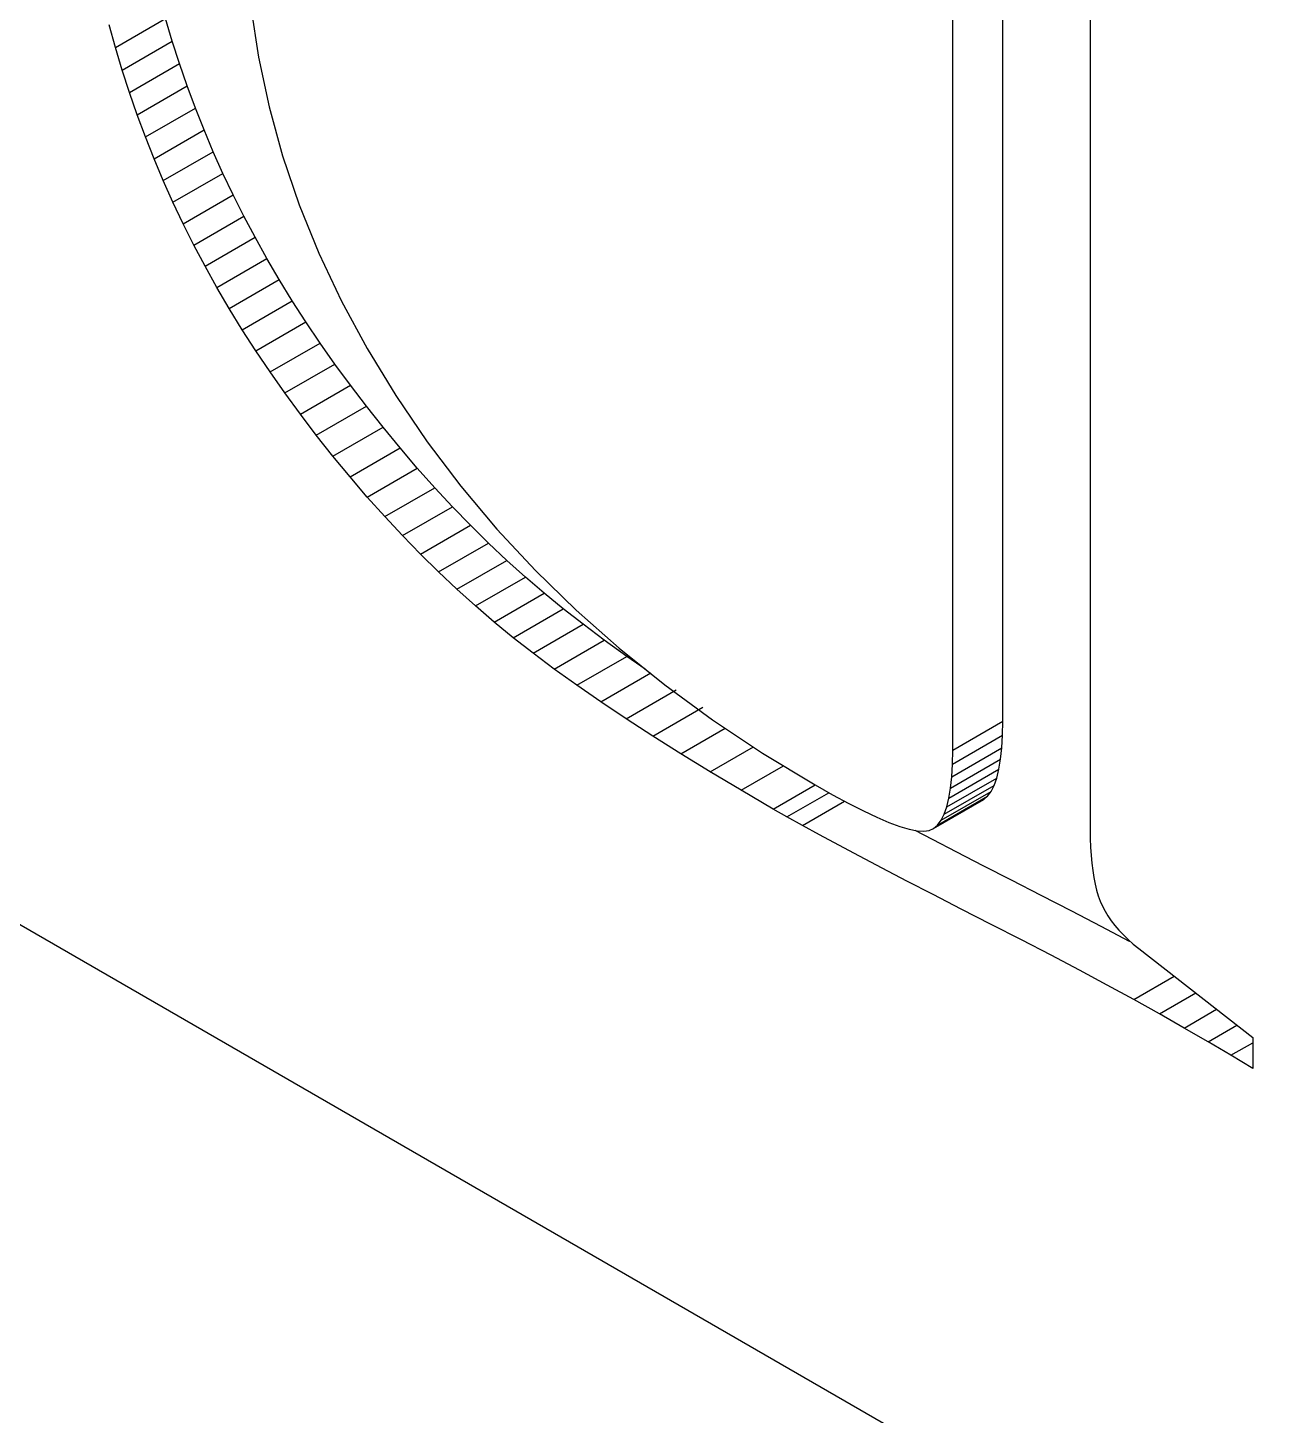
# Model space of a CAD drawing. Header units: millimetres. Extents: x -105 to 105, y -148 to 148.
# Drawn here: x 46.352 to 48.465, y -67.45 to -65.097 of the extents above; entities that cross this region are included whole.
import ezdxf

# ---------------------------------------------------------------- set-up
doc = ezdxf.new("R2010")
doc.units = ezdxf.units.MM
doc.layers.get('0').update_dxf_attribs({"lineweight": 18})

msp = doc.modelspace()

# ---------------------------------------------------------------- linework, layer by layer
at = {"color": 7, "lineweight": 30, "ltscale": 0.314351}
msp.add_line((53.3872, -70.6877), (40.3199, -63.1432), dxfattribs=at)
at = {"color": 7, "lineweight": 30, "ltscale": 0.030107}
for p, q in [((48.006, -66.2732), (48.006, -64.828)), ((47.9212, -66.3222), (47.9212, -64.877))]:
    msp.add_line(p, q, dxfattribs=at)
at = {"color": 7, "lineweight": 30, "ltscale": 0.03175}
msp.add_line((48.1544, -64.9329), (48.1544, -66.4568), dxfattribs=at)
at = {"color": 7, "lineweight": 30, "ltscale": 0.002041}
for p, q in [((46.5011, -65.1308), (46.5859, -65.0818)), ((46.5126, -65.1691), (46.5974, -65.1201)), ((46.5249, -65.2072), (46.6097, -65.1582)), ((46.5667, -65.3197), (46.6516, -65.2707)), ((46.5987, -65.3933), (46.6836, -65.3443)), ((46.616, -65.4297), (46.7008, -65.3807)), ((46.6341, -65.4658), (46.7189, -65.4168)), ((46.6531, -65.5017), (46.7379, -65.4527)), ((46.6941, -65.5735), (46.779, -65.5245)), ((46.7162, -65.6094), (46.8011, -65.5604)), ((46.7393, -65.6452), (46.8242, -65.5962)), ((46.7634, -65.681), (46.8483, -65.632)), ((46.7886, -65.7167), (46.8734, -65.6677)), ((46.8148, -65.7524), (46.8996, -65.7034)), ((46.8419, -65.7881), (46.9268, -65.7391)), ((46.8701, -65.8238), (46.955, -65.7748)), ((46.8991, -65.8589), (46.9839, -65.8099)), ((46.9284, -65.8931), (47.0132, -65.8441)), ((46.958, -65.9263), (47.0429, -65.8773)), ((46.988, -65.9586), (47.0729, -65.9096)), ((47.0184, -65.9899), (47.1033, -65.9409)), ((47.0492, -66.0202), (47.134, -65.9712)), ((47.0803, -66.0495), (47.1652, -66.0005)), ((47.1118, -66.0779), (47.1967, -66.0289)), ((47.1437, -66.1053), (47.2285, -66.0563)), ((47.1759, -66.1317), (47.2608, -66.0827)), ((47.2095, -66.158), (47.2944, -66.109)), ((47.2837, -66.2123), (47.3686, -66.1633)), ((47.3243, -66.2405), (47.4092, -66.1915)), ((47.3672, -66.2692), (47.4521, -66.2202)), ((47.4125, -66.2986), (47.4973, -66.2496)), ((47.9212, -66.3222), (48.006, -66.2732)), ((47.9196, -66.3676), (48.0044, -66.3186)), ((47.9148, -66.4039), (47.9996, -66.3549)), ((47.9112, -66.4187), (47.9961, -66.3697)), ((47.8957, -66.4494), (47.9805, -66.4004)), ((47.9068, -66.4312), (47.9917, -66.3822))]:
    msp.add_line(p, q, dxfattribs=at)
at = {"color": 7, "lineweight": 30, "ltscale": 0.000833838}
for p, q in [((46.5974, -65.1201), (46.5859, -65.0818)), ((46.5126, -65.1691), (46.5011, -65.1308))]:
    msp.add_line(p, q, dxfattribs=at)
at = {"color": 7, "lineweight": 30, "ltscale": 0.001789}
msp.add_line((46.7311, -65.0622), (46.7439, -65.147), dxfattribs=at)
at = {"color": 7, "lineweight": 30, "ltscale": 0.000834591}
msp.add_line((46.5011, -65.1308), (46.4904, -65.0922), dxfattribs=at)
at = {"color": 7, "lineweight": 30, "ltscale": 0.000833476}
msp.add_line((46.6097, -65.1582), (46.5974, -65.1201), dxfattribs=at)
at = {"color": 7, "lineweight": 30, "ltscale": 0.001793}
msp.add_line((46.7439, -65.147), (46.7618, -65.2312), dxfattribs=at)
at = {"color": 7, "lineweight": 30, "ltscale": 0.000833113}
msp.add_line((46.5249, -65.2072), (46.5126, -65.1691), dxfattribs=at)
at = {"color": 7, "lineweight": 30, "ltscale": 0.000833147}
msp.add_line((46.6228, -65.196), (46.6097, -65.1582), dxfattribs=at)
at = {"color": 7, "lineweight": 30, "ltscale": 0.002042}
for p, q in [((46.538, -65.245), (46.6228, -65.196)), ((46.5519, -65.2825), (46.6368, -65.2335)), ((46.5823, -65.3566), (46.6672, -65.3076)), ((46.6731, -65.5376), (46.758, -65.4886)), ((47.2454, -66.1848), (47.3303, -66.1358)), ((47.9208, -66.346), (48.0056, -66.297)), ((47.9176, -66.3869), (48.0025, -66.3379)), ((47.9017, -66.4414), (47.9865, -66.3924)), ((47.8889, -66.4551), (47.9738, -66.4061))]:
    msp.add_line(p, q, dxfattribs=at)
at = {"color": 7, "lineweight": 30, "ltscale": 0.000833574}
for p, q in [((46.6368, -65.2335), (46.6228, -65.196)), ((46.5519, -65.2825), (46.538, -65.245))]:
    msp.add_line(p, q, dxfattribs=at)
at = {"color": 7, "lineweight": 30, "ltscale": 0.000833383}
msp.add_line((46.538, -65.245), (46.5249, -65.2072), dxfattribs=at)
at = {"color": 7, "lineweight": 30, "ltscale": 0.000834394}
msp.add_line((46.6516, -65.2707), (46.6368, -65.2335), dxfattribs=at)
at = {"color": 7, "lineweight": 30, "ltscale": 0.001804}
msp.add_line((46.7618, -65.2312), (46.7848, -65.3147), dxfattribs=at)
at = {"color": 7, "lineweight": 30, "ltscale": 0.000835253}
msp.add_line((46.6672, -65.3076), (46.6516, -65.2707), dxfattribs=at)
at = {"color": 7, "lineweight": 30, "ltscale": 0.00083418}
msp.add_line((46.5667, -65.3197), (46.5519, -65.2825), dxfattribs=at)
at = {"color": 7, "lineweight": 30, "ltscale": 0.000835456}
msp.add_line((46.5823, -65.3566), (46.5667, -65.3197), dxfattribs=at)
at = {"color": 7, "lineweight": 30, "ltscale": 0.000837204}
msp.add_line((46.6836, -65.3443), (46.6672, -65.3076), dxfattribs=at)
at = {"color": 7, "lineweight": 30, "ltscale": 0.001821}
msp.add_line((46.7848, -65.3147), (46.813, -65.3974), dxfattribs=at)
at = {"color": 7, "lineweight": 30, "ltscale": 0.000837012}
msp.add_line((46.5987, -65.3933), (46.5823, -65.3566), dxfattribs=at)
at = {"color": 7, "lineweight": 30, "ltscale": 0.000838846}
for p, q in [((46.7008, -65.3807), (46.6836, -65.3443)), ((46.616, -65.4297), (46.5987, -65.3933))]:
    msp.add_line(p, q, dxfattribs=at)
at = {"color": 7, "lineweight": 30, "ltscale": 0.000841221}
for p, q in [((46.7189, -65.4168), (46.7008, -65.3807)), ((46.6341, -65.4658), (46.616, -65.4297))]:
    msp.add_line(p, q, dxfattribs=at)
at = {"color": 7, "lineweight": 30, "ltscale": 0.001844}
msp.add_line((46.813, -65.3974), (46.8463, -65.4794), dxfattribs=at)
at = {"color": 7, "lineweight": 30, "ltscale": 0.00084707}
for p, q in [((46.7379, -65.4527), (46.7189, -65.4168)), ((46.6531, -65.5017), (46.6341, -65.4658))]:
    msp.add_line(p, q, dxfattribs=at)
at = {"color": 7, "lineweight": 30, "ltscale": 0.000856598}
msp.add_line((46.758, -65.4886), (46.7379, -65.4527), dxfattribs=at)
at = {"color": 7, "lineweight": 30, "ltscale": 0.001873}
msp.add_line((46.8463, -65.4794), (46.8847, -65.5607), dxfattribs=at)
at = {"color": 7, "lineweight": 30, "ltscale": 0.000856745}
msp.add_line((46.6731, -65.5376), (46.6531, -65.5017), dxfattribs=at)
at = {"color": 7, "lineweight": 30, "ltscale": 0.000866684}
msp.add_line((46.779, -65.5245), (46.758, -65.4886), dxfattribs=at)
at = {"color": 7, "lineweight": 30, "ltscale": 0.000877231}
for p, q in [((46.8011, -65.5604), (46.779, -65.5245)), ((46.7162, -65.6094), (46.6941, -65.5735))]:
    msp.add_line(p, q, dxfattribs=at)
at = {"color": 7, "lineweight": 30, "ltscale": 0.000866548}
msp.add_line((46.6941, -65.5735), (46.6731, -65.5376), dxfattribs=at)
at = {"color": 7, "lineweight": 30, "ltscale": 0.000887773}
for p, q in [((46.8242, -65.5962), (46.8011, -65.5604)), ((46.7393, -65.6452), (46.7162, -65.6094))]:
    msp.add_line(p, q, dxfattribs=at)
at = {"color": 7, "lineweight": 30, "ltscale": 0.001908}
msp.add_line((46.8847, -65.5607), (46.9282, -65.6413), dxfattribs=at)
at = {"color": 7, "lineweight": 30, "ltscale": 0.000898894}
msp.add_line((46.8483, -65.632), (46.8242, -65.5962), dxfattribs=at)
at = {"color": 7, "lineweight": 30, "ltscale": 0.00089921}
msp.add_line((46.7634, -65.681), (46.7393, -65.6452), dxfattribs=at)
at = {"color": 7, "lineweight": 30, "ltscale": 0.000910694}
msp.add_line((46.8734, -65.6677), (46.8483, -65.632), dxfattribs=at)
at = {"color": 7, "lineweight": 30, "ltscale": 0.001948}
msp.add_line((46.9282, -65.6413), (46.9768, -65.7211), dxfattribs=at)
at = {"color": 7, "lineweight": 30, "ltscale": 0.000922447}
msp.add_line((46.8996, -65.7034), (46.8734, -65.6677), dxfattribs=at)
at = {"color": 7, "lineweight": 30, "ltscale": 0.000910382}
msp.add_line((46.7886, -65.7167), (46.7634, -65.681), dxfattribs=at)
at = {"color": 7, "lineweight": 30, "ltscale": 0.000922755}
msp.add_line((46.8148, -65.7524), (46.7886, -65.7167), dxfattribs=at)
at = {"color": 7, "lineweight": 30, "ltscale": 0.000934704}
for p, q in [((46.9268, -65.7391), (46.8996, -65.7034)), ((46.8419, -65.7881), (46.8148, -65.7524))]:
    msp.add_line(p, q, dxfattribs=at)
at = {"color": 7, "lineweight": 30, "ltscale": 0.000946968}
for p, q in [((46.955, -65.7748), (46.9268, -65.7391)), ((46.8701, -65.8238), (46.8419, -65.7881))]:
    msp.add_line(p, q, dxfattribs=at)
at = {"color": 7, "lineweight": 30, "ltscale": 0.001969}
msp.add_line((46.9768, -65.7211), (47.03, -65.7993), dxfattribs=at)
at = {"color": 7, "lineweight": 30, "ltscale": 0.000948534}
for p, q in [((46.9839, -65.8099), (46.955, -65.7748)), ((46.8991, -65.8589), (46.8701, -65.8238))]:
    msp.add_line(p, q, dxfattribs=at)
at = {"color": 7, "lineweight": 30, "ltscale": 0.000937709}
msp.add_line((47.0132, -65.8441), (46.9839, -65.8099), dxfattribs=at)
at = {"color": 7, "lineweight": 30, "ltscale": 0.001972}
msp.add_line((47.03, -65.7993), (47.0872, -65.8747), dxfattribs=at)
at = {"color": 7, "lineweight": 30, "ltscale": 0.000937419}
msp.add_line((46.9284, -65.8931), (46.8991, -65.8589), dxfattribs=at)
at = {"color": 7, "lineweight": 30, "ltscale": 0.000927764}
msp.add_line((47.0429, -65.8773), (47.0132, -65.8441), dxfattribs=at)
at = {"color": 7, "lineweight": 30, "ltscale": 0.000917706}
msp.add_line((47.0729, -65.9096), (47.0429, -65.8773), dxfattribs=at)
at = {"color": 7, "lineweight": 30, "ltscale": 0.00198}
msp.add_line((47.0872, -65.8747), (47.1483, -65.9475), dxfattribs=at)
at = {"color": 7, "lineweight": 30, "ltscale": 0.000928048}
msp.add_line((46.958, -65.9263), (46.9284, -65.8931), dxfattribs=at)
at = {"color": 7, "lineweight": 30, "ltscale": 0.000917426}
msp.add_line((46.988, -65.9586), (46.958, -65.9263), dxfattribs=at)
at = {"color": 7, "lineweight": 30, "ltscale": 0.000908576}
msp.add_line((47.1033, -65.9409), (47.0729, -65.9096), dxfattribs=at)
at = {"color": 7, "lineweight": 30, "ltscale": 0.000899608}
for p, q in [((47.134, -65.9712), (47.1033, -65.9409)), ((47.0492, -66.0202), (47.0184, -65.9899))]:
    msp.add_line(p, q, dxfattribs=at)
at = {"color": 7, "lineweight": 30, "ltscale": 0.001993}
msp.add_line((47.1483, -65.9475), (47.2135, -66.0175), dxfattribs=at)
at = {"color": 7, "lineweight": 30, "ltscale": 0.00090885}
msp.add_line((47.0184, -65.9899), (46.988, -65.9586), dxfattribs=at)
at = {"color": 7, "lineweight": 30, "ltscale": 0.000891073}
for p, q in [((47.1652, -66.0005), (47.134, -65.9712)), ((47.0803, -66.0495), (47.0492, -66.0202))]:
    msp.add_line(p, q, dxfattribs=at)
at = {"color": 7, "lineweight": 30, "ltscale": 0.000883524}
msp.add_line((47.1967, -66.0289), (47.1652, -66.0005), dxfattribs=at)
at = {"color": 7, "lineweight": 30, "ltscale": 0.002011}
msp.add_line((47.2135, -66.0175), (47.2826, -66.0849), dxfattribs=at)
at = {"color": 7, "lineweight": 30, "ltscale": 0.000875356}
msp.add_line((47.2285, -66.0563), (47.1967, -66.0289), dxfattribs=at)
at = {"color": 7, "lineweight": 30, "ltscale": 0.000883269}
msp.add_line((47.1118, -66.0779), (47.0803, -66.0495), dxfattribs=at)
at = {"color": 7, "lineweight": 30, "ltscale": 0.000868735}
msp.add_line((47.2608, -66.0827), (47.2285, -66.0563), dxfattribs=at)
at = {"color": 7, "lineweight": 30, "ltscale": 0.000875605}
msp.add_line((47.1437, -66.1053), (47.1118, -66.0779), dxfattribs=at)
at = {"color": 7, "lineweight": 30, "ltscale": 0.000888389}
msp.add_line((47.2944, -66.109), (47.2608, -66.0827), dxfattribs=at)
at = {"color": 7, "lineweight": 30, "ltscale": 0.002033}
msp.add_line((47.2826, -66.0849), (47.3557, -66.1496), dxfattribs=at)
at = {"color": 7, "lineweight": 30, "ltscale": 0.000868493}
msp.add_line((47.1759, -66.1317), (47.1437, -66.1053), dxfattribs=at)
at = {"color": 7, "lineweight": 30, "ltscale": 0.000934754}
msp.add_line((47.3303, -66.1358), (47.2944, -66.109), dxfattribs=at)
at = {"color": 7, "lineweight": 30, "ltscale": 0.000888624}
msp.add_line((47.2095, -66.158), (47.1759, -66.1317), dxfattribs=at)
at = {"color": 7, "lineweight": 30, "ltscale": 0.000981492}
msp.add_line((47.3686, -66.1633), (47.3303, -66.1358), dxfattribs=at)
at = {"color": 7, "lineweight": 30, "ltscale": 0.000934449}
msp.add_line((47.2454, -66.1848), (47.2095, -66.158), dxfattribs=at)
at = {"color": 7, "lineweight": 30, "ltscale": 0.002061}
msp.add_line((47.3557, -66.1496), (47.4328, -66.2115), dxfattribs=at)
at = {"color": 7, "lineweight": 30, "ltscale": 0.000788664}
msp.add_line((47.3997, -66.1849), (47.3686, -66.1633), dxfattribs=at)
at = {"color": 7, "lineweight": 30, "ltscale": 0.000981801}
msp.add_line((47.2837, -66.2123), (47.2454, -66.1848), dxfattribs=at)
at = {"color": 7, "lineweight": 30, "ltscale": 0.001029}
msp.add_line((47.3243, -66.2405), (47.2837, -66.2123), dxfattribs=at)
at = {"color": 7, "lineweight": 30, "ltscale": 0.002092}
msp.add_line((47.4328, -66.2115), (47.5139, -66.2708), dxfattribs=at)
at = {"color": 7, "lineweight": 30, "ltscale": 0.001076}
msp.add_line((47.3672, -66.2692), (47.3243, -66.2405), dxfattribs=at)
at = {"color": 7, "lineweight": 30, "ltscale": 0.001124}
msp.add_line((47.4125, -66.2986), (47.3672, -66.2692), dxfattribs=at)
at = {"color": 7, "lineweight": 30, "ltscale": 0.002128}
msp.add_line((47.5139, -66.2708), (47.5989, -66.3274), dxfattribs=at)
at = {"color": 7, "lineweight": 30, "ltscale": 0.000496738}
msp.add_line((48.0056, -66.297), (48.006, -66.2732), dxfattribs=at)
at = {"color": 7, "lineweight": 30, "ltscale": 0.001172}
msp.add_line((47.4601, -66.3286), (47.4125, -66.2986), dxfattribs=at)
at = {"color": 7, "lineweight": 30, "ltscale": 0.001811}
msp.add_line((47.4601, -66.3286), (47.5354, -66.2851), dxfattribs=at)
at = {"color": 7, "lineweight": 30, "ltscale": 0.000450076}
msp.add_line((48.0044, -66.3186), (48.0056, -66.297), dxfattribs=at)
at = {"color": 7, "lineweight": 30, "ltscale": 0.00122}
msp.add_line((47.51, -66.3592), (47.4601, -66.3286), dxfattribs=at)
at = {"color": 7, "lineweight": 30, "ltscale": 0.001761}
msp.add_line((47.51, -66.3592), (47.5832, -66.317), dxfattribs=at)
at = {"color": 7, "lineweight": 30, "ltscale": 0.002168}
msp.add_line((47.5989, -66.3274), (47.6879, -66.3813), dxfattribs=at)
at = {"color": 7, "lineweight": 30, "ltscale": 0.000496744}
msp.add_line((47.9208, -66.346), (47.9212, -66.3222), dxfattribs=at)
at = {"color": 7, "lineweight": 30, "ltscale": 0.000403795}
msp.add_line((48.0025, -66.3379), (48.0044, -66.3186), dxfattribs=at)
at = {"color": 7, "lineweight": 30, "ltscale": 0.001735}
msp.add_line((47.5622, -66.3905), (47.6343, -66.3489), dxfattribs=at)
at = {"color": 7, "lineweight": 30, "ltscale": 0.000449674}
msp.add_line((47.9196, -66.3676), (47.9208, -66.346), dxfattribs=at)
at = {"color": 7, "lineweight": 30, "ltscale": 0.000316796}
msp.add_line((47.9961, -66.3697), (47.9996, -66.3549), dxfattribs=at)
at = {"color": 7, "lineweight": 30, "ltscale": 0.000359536}
msp.add_line((47.9996, -66.3549), (48.0025, -66.3379), dxfattribs=at)
at = {"color": 7, "lineweight": 30, "ltscale": 0.001268}
msp.add_line((47.5622, -66.3905), (47.51, -66.3592), dxfattribs=at)
at = {"color": 7, "lineweight": 30, "ltscale": 0.000404213}
msp.add_line((47.9176, -66.3869), (47.9196, -66.3676), dxfattribs=at)
at = {"color": 7, "lineweight": 30, "ltscale": 0.000275675}
for p, q in [((47.9917, -66.3822), (47.9961, -66.3697)), ((47.9068, -66.4312), (47.9112, -66.4187))]:
    msp.add_line(p, q, dxfattribs=at)
at = {"color": 7, "lineweight": 30, "ltscale": 0.001317}
msp.add_line((47.6168, -66.4224), (47.5622, -66.3905), dxfattribs=at)
at = {"color": 7, "lineweight": 30, "ltscale": 0.001711}
msp.add_line((47.6168, -66.4224), (47.6879, -66.3813), dxfattribs=at)
at = {"color": 7, "lineweight": 30, "ltscale": 0.001712}
msp.add_line((47.64, -66.4356), (47.7112, -66.3945), dxfattribs=at)
at = {"color": 7, "lineweight": 30, "ltscale": 0.000707893}
msp.add_line((47.6879, -66.3813), (47.7175, -66.3981), dxfattribs=at)
at = {"color": 7, "lineweight": 30, "ltscale": 0.00064653}
msp.add_line((47.7175, -66.3981), (47.7448, -66.4128), dxfattribs=at)
at = {"color": 7, "lineweight": 30, "ltscale": 0.000359474}
msp.add_line((47.9148, -66.4039), (47.9176, -66.3869), dxfattribs=at)
at = {"color": 7, "lineweight": 30, "ltscale": 0.000184089}
msp.add_line((47.9738, -66.4061), (47.9805, -66.4004), dxfattribs=at)
at = {"color": 7, "lineweight": 30, "ltscale": 0.000207596}
msp.add_line((47.9805, -66.4004), (47.9865, -66.3924), dxfattribs=at)
at = {"color": 7, "lineweight": 30, "ltscale": 0.000238839}
msp.add_line((47.9865, -66.3924), (47.9917, -66.3822), dxfattribs=at)
at = {"color": 7, "lineweight": 30, "ltscale": 0.000555248}
msp.add_line((47.64, -66.4356), (47.6168, -66.4224), dxfattribs=at)
at = {"color": 7, "lineweight": 30, "ltscale": 0.001719}
msp.add_line((47.6662, -66.4502), (47.7376, -66.4089), dxfattribs=at)
at = {"color": 7, "lineweight": 30, "ltscale": 0.000584995}
msp.add_line((47.7448, -66.4128), (47.7699, -66.4255), dxfattribs=at)
at = {"color": 7, "lineweight": 30, "ltscale": 0.000523873}
msp.add_line((47.7699, -66.4255), (47.7926, -66.4362), dxfattribs=at)
at = {"color": 7, "lineweight": 30, "ltscale": 0.000316425}
msp.add_line((47.9112, -66.4187), (47.9148, -66.4039), dxfattribs=at)
at = {"color": 7, "lineweight": 30, "ltscale": 0.000625358}
msp.add_line((47.6662, -66.4502), (47.64, -66.4356), dxfattribs=at)
at = {"color": 7, "lineweight": 30, "ltscale": 0.00046388}
msp.add_line((47.7926, -66.4362), (47.8131, -66.4449), dxfattribs=at)
at = {"color": 7, "lineweight": 30, "ltscale": 0.0004042}
msp.add_line((47.8131, -66.4449), (47.8313, -66.4517), dxfattribs=at)
at = {"color": 7, "lineweight": 30, "ltscale": 0.000207062}
msp.add_line((47.8957, -66.4494), (47.9017, -66.4414), dxfattribs=at)
at = {"color": 7, "lineweight": 30, "ltscale": 0.000239352}
msp.add_line((47.9017, -66.4414), (47.9068, -66.4312), dxfattribs=at)
at = {"color": 7, "lineweight": 30, "ltscale": 0.000695477}
msp.add_line((47.6955, -66.4662), (47.6662, -66.4502), dxfattribs=at)
at = {"color": 7, "lineweight": 30, "ltscale": 0.000765997}
msp.add_line((47.7279, -66.4836), (47.6955, -66.4662), dxfattribs=at)
at = {"color": 7, "lineweight": 30, "ltscale": 0.000346164}
msp.add_line((47.8313, -66.4517), (47.8472, -66.4564), dxfattribs=at)
at = {"color": 7, "lineweight": 30, "ltscale": 0.000290123}
msp.add_line((47.8472, -66.4564), (47.8609, -66.4591), dxfattribs=at)
at = {"color": 7, "lineweight": 30, "ltscale": 0.00068134}
msp.add_line((47.8867, -66.4737), (47.8577, -66.4585), dxfattribs=at)
at = {"color": 7, "lineweight": 30, "ltscale": 0.000237336}
msp.add_line((47.8609, -66.4591), (47.8722, -66.4598), dxfattribs=at)
at = {"color": 7, "lineweight": 30, "ltscale": 0.000191515}
msp.add_line((47.8722, -66.4598), (47.8813, -66.4585), dxfattribs=at)
at = {"color": 7, "lineweight": 30, "ltscale": 0.000172944}
msp.add_line((47.8813, -66.4585), (47.8889, -66.4551), dxfattribs=at)
at = {"color": 7, "lineweight": 30, "ltscale": 0.000184627}
msp.add_line((47.8889, -66.4551), (47.8957, -66.4494), dxfattribs=at)
at = {"color": 7, "lineweight": 30, "ltscale": 0.000321216}
msp.add_line((48.1544, -66.4568), (48.1546, -66.4723), dxfattribs=at)
at = {"color": 7, "lineweight": 30, "ltscale": 0.000306139}
msp.add_line((48.1546, -66.4723), (48.1551, -66.487), dxfattribs=at)
at = {"color": 7, "lineweight": 30, "ltscale": 0.000835846}
msp.add_line((47.7633, -66.5024), (47.7279, -66.4836), dxfattribs=at)
at = {"color": 7, "lineweight": 30, "ltscale": 0.000976811}
for p, q in [((47.9283, -66.4954), (47.8867, -66.4737)), ((47.8434, -66.5443), (47.8018, -66.5227))]:
    msp.add_line(p, q, dxfattribs=at)
at = {"color": 7, "lineweight": 30, "ltscale": 0.001047}
for p, q in [((47.9729, -66.5184), (47.9283, -66.4954)), ((47.8881, -66.5674), (47.8434, -66.5443))]:
    msp.add_line(p, q, dxfattribs=at)
at = {"color": 7, "lineweight": 30, "ltscale": 0.000291209}
msp.add_line((48.1551, -66.487), (48.1559, -66.5009), dxfattribs=at)
at = {"color": 7, "lineweight": 30, "ltscale": 0.000906747}
msp.add_line((47.8018, -66.5227), (47.7633, -66.5024), dxfattribs=at)
at = {"color": 7, "lineweight": 30, "ltscale": 0.001118}
for p, q in [((48.0207, -66.5429), (47.9729, -66.5184)), ((47.9358, -66.5919), (47.8881, -66.5674))]:
    msp.add_line(p, q, dxfattribs=at)
at = {"color": 7, "lineweight": 30, "ltscale": 0.000276915}
msp.add_line((48.1559, -66.5009), (48.1571, -66.5141), dxfattribs=at)
at = {"color": 7, "lineweight": 30, "ltscale": 0.000262507}
msp.add_line((48.1571, -66.5141), (48.1587, -66.5266), dxfattribs=at)
at = {"color": 7, "lineweight": 30, "ltscale": 0.001188}
for p, q in [((48.0714, -66.5688), (48.0207, -66.5429)), ((47.9866, -66.6178), (47.9358, -66.5919))]:
    msp.add_line(p, q, dxfattribs=at)
at = {"color": 7, "lineweight": 30, "ltscale": 0.000248789}
msp.add_line((48.1587, -66.5266), (48.1606, -66.5384), dxfattribs=at)
at = {"color": 7, "lineweight": 30, "ltscale": 0.00023536}
msp.add_line((48.1606, -66.5384), (48.1628, -66.5495), dxfattribs=at)
at = {"color": 7, "lineweight": 30, "ltscale": 0.000222048}
msp.add_line((48.1628, -66.5495), (48.1653, -66.5599), dxfattribs=at)
at = {"color": 7, "lineweight": 30, "ltscale": 0.000209145}
msp.add_line((48.1653, -66.5599), (48.1682, -66.5695), dxfattribs=at)
at = {"color": 7, "lineweight": 30, "ltscale": 0.001207}
msp.add_line((48.123, -66.5952), (48.0714, -66.5688), dxfattribs=at)
at = {"color": 7, "lineweight": 30, "ltscale": 0.000197307}
msp.add_line((48.1682, -66.5695), (48.1715, -66.5784), dxfattribs=at)
at = {"color": 7, "lineweight": 30, "ltscale": 0.000193354}
msp.add_line((48.1715, -66.5784), (48.1752, -66.5869), dxfattribs=at)
at = {"color": 7, "lineweight": 30, "ltscale": 0.000196895}
msp.add_line((48.1752, -66.5869), (48.1796, -66.5953), dxfattribs=at)
at = {"color": 7, "lineweight": 30, "ltscale": 0.001173}
for p, q in [((48.1729, -66.6212), (48.123, -66.5952)), ((48.0881, -66.6701), (48.0381, -66.6442))]:
    msp.add_line(p, q, dxfattribs=at)
at = {"color": 7, "lineweight": 30, "ltscale": 0.000201368}
msp.add_line((48.1796, -66.5953), (48.1845, -66.6036), dxfattribs=at)
at = {"color": 7, "lineweight": 30, "ltscale": 0.000206959}
msp.add_line((48.1845, -66.6036), (48.1901, -66.6118), dxfattribs=at)
at = {"color": 7, "lineweight": 30, "ltscale": 0.000212956}
msp.add_line((48.1901, -66.6118), (48.1964, -66.6198), dxfattribs=at)
at = {"color": 7, "lineweight": 30, "ltscale": 0.001206}
msp.add_line((48.0381, -66.6442), (47.9866, -66.6178), dxfattribs=at)
at = {"color": 7, "lineweight": 30, "ltscale": 0.001139}
for p, q in [((48.2213, -66.6467), (48.1729, -66.6212)), ((48.1364, -66.6957), (48.0881, -66.6701))]:
    msp.add_line(p, q, dxfattribs=at)
at = {"color": 7, "lineweight": 30, "ltscale": 0.000219418}
msp.add_line((48.1964, -66.6198), (48.2032, -66.6278), dxfattribs=at)
at = {"color": 7, "lineweight": 30, "ltscale": 0.000226397}
msp.add_line((48.2032, -66.6278), (48.2107, -66.6357), dxfattribs=at)
at = {"color": 7, "lineweight": 30, "ltscale": 0.000234449}
msp.add_line((48.2107, -66.6357), (48.2188, -66.6435), dxfattribs=at)
at = {"color": 7, "lineweight": 30, "ltscale": 0.000242697}
msp.add_line((48.2188, -66.6435), (48.2275, -66.6513), dxfattribs=at)
at = {"color": 7, "lineweight": 30, "ltscale": 0.000251118}
msp.add_line((48.2275, -66.6513), (48.2369, -66.6588), dxfattribs=at)
at = {"color": 7, "lineweight": 30, "ltscale": 0.005113}
msp.add_line((48.2369, -66.6588), (48.4303, -66.8099), dxfattribs=at)
at = {"color": 7, "lineweight": 30, "ltscale": 0.001106}
msp.add_line((48.1832, -66.7208), (48.1364, -66.6957), dxfattribs=at)
at = {"color": 7, "lineweight": 30, "ltscale": 0.001652}
msp.add_line((48.2284, -66.7455), (48.297, -66.7058), dxfattribs=at)
at = {"color": 7, "lineweight": 30, "ltscale": 0.001072}
msp.add_line((48.2284, -66.7455), (48.1832, -66.7208), dxfattribs=at)
at = {"color": 7, "lineweight": 30, "ltscale": 0.001039}
msp.add_line((48.2719, -66.7697), (48.2284, -66.7455), dxfattribs=at)
at = {"color": 7, "lineweight": 30, "ltscale": 0.001479}
msp.add_line((48.2719, -66.7697), (48.3334, -66.7342), dxfattribs=at)
at = {"color": 7, "lineweight": 30, "ltscale": 0.001006}
msp.add_line((48.3139, -66.7936), (48.2719, -66.7697), dxfattribs=at)
at = {"color": 7, "lineweight": 30, "ltscale": 0.00132}
msp.add_line((48.3139, -66.7936), (48.3688, -66.7619), dxfattribs=at)
at = {"color": 7, "lineweight": 30, "ltscale": 0.00097254}
msp.add_line((48.3543, -66.817), (48.3139, -66.7936), dxfattribs=at)
at = {"color": 7, "lineweight": 30, "ltscale": 0.001176}
msp.add_line((48.3543, -66.817), (48.4032, -66.7887), dxfattribs=at)
at = {"color": 7, "lineweight": 30, "ltscale": 0.000939468}
msp.add_line((48.3931, -66.8399), (48.3543, -66.817), dxfattribs=at)
at = {"color": 7, "lineweight": 30, "ltscale": 0.000894698}
msp.add_line((48.3931, -66.8399), (48.4303, -66.8185), dxfattribs=at)
at = {"color": 7, "lineweight": 30, "ltscale": 0.001095}
msp.add_line((48.4303, -66.8099), (48.4303, -66.8625), dxfattribs=at)
at = {"color": 7, "lineweight": 30, "ltscale": 0.000905966}
msp.add_line((48.4303, -66.8625), (48.3931, -66.8399), dxfattribs=at)

doc.saveas('drawing.dxf')
